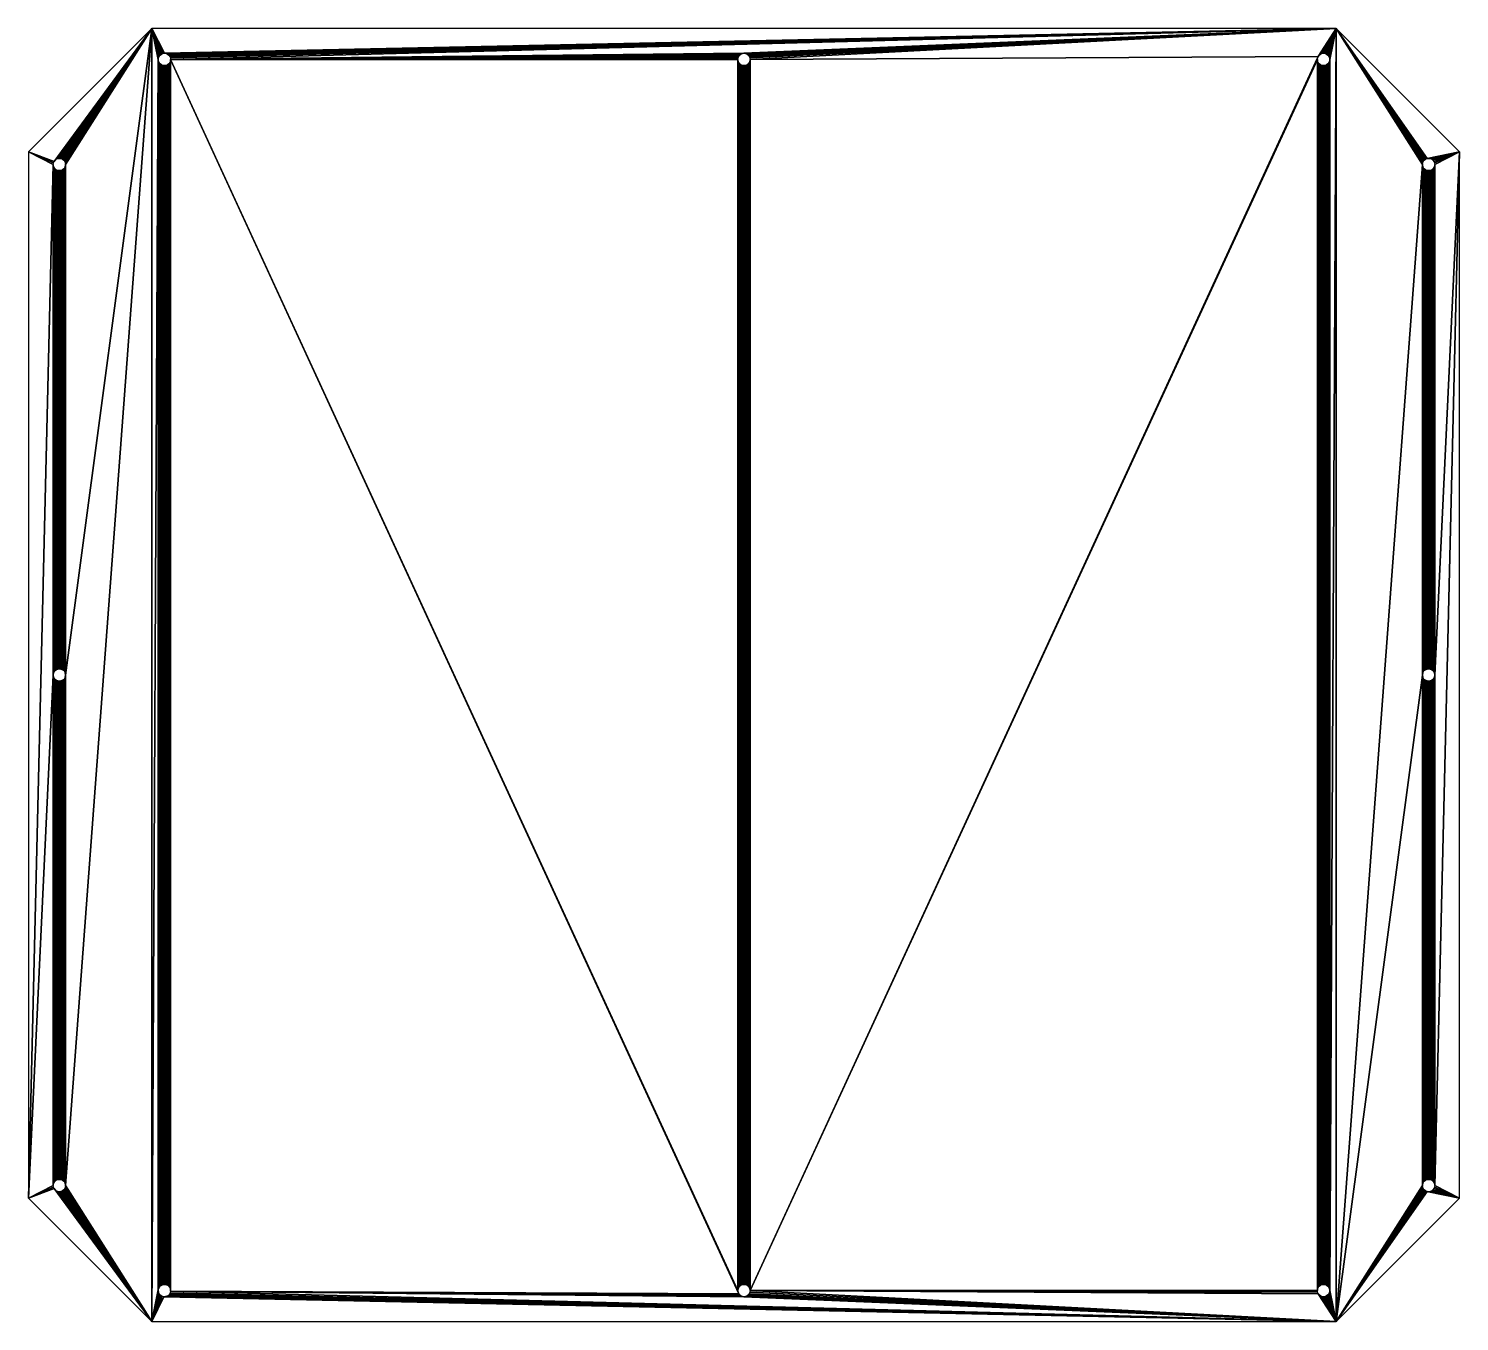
# Model space of a CAD drawing. Header units: metres. Extents: x 222 to 687, y -45 to 375.
import ezdxf

# ---------------------------------------------------------------- set-up
doc = ezdxf.new("R2010")
doc.units = ezdxf.units.M

msp = doc.modelspace()

# ---------------------------------------------------------------- meshes
at = {"layer": 'Layer0'}
mesh = msp.add_polyface(dxfattribs=at)
corners = [(262, -45.32, 52.38), (264.15, -35.12, 52.38), (264.14, 364.68, 52.37), (230, 164.68, 52.37), (222, -5.32, 52.38), (230, -1.18, 52.38), (230.07, -1.69, 52.38), (230.27, -2.18, 52.38), (230.59, -2.59, 52.38), (231, -2.91, 52.38), (231.48, -3.11, 52.38), (232, -3.18, 52.38), (232.52, -3.11, 52.38), (233, -2.91, 52.38), (233.41, -2.59, 52.38), (233.73, -2.18, 52.38), (233.93, -1.69, 52.38), (234, -1.18, 52.38), (262, 374.68, 52.37), (230.07, 164.16, 52.37), (230.07, -0.66, 52.38), (230.27, 163.68, 52.37), (230.27, -0.18, 52.38), (230.59, 163.27, 52.37), (230.59, 0.24, 52.38), (231, 162.95, 52.37), (231, 0.56, 52.38), (231.48, 162.75, 52.37), (231.48, 0.76, 52.38), (232, 162.68, 52.37), (232, 0.82, 52.38), (232.52, 162.75, 52.37), (232.52, 0.76, 52.38), (233, 162.95, 52.37), (233, 0.56, 52.38), (233.41, 163.27, 52.37), (233.41, 0.24, 52.38), (233.73, 163.68, 52.37), (233.73, -0.18, 52.38), (233.93, 164.16, 52.37), (233.93, -0.66, 52.38), (234, 164.68, 52.37)]
mesh.append_faces([[corners[k] for k in face] for face in [(5, 4, 6), (6, 4, 7), (7, 0, 8), (8, 0, 9), (9, 0, 10), (10, 0, 11), (11, 0, 12), (12, 0, 13), (13, 0, 14), (14, 0, 15), (15, 0, 16), (16, 0, 17), (19, 20, 21), (21, 22, 23), (23, 24, 25), (25, 26, 27), (27, 28, 29), (29, 30, 31), (31, 32, 33), (33, 34, 35), (35, 36, 37), (37, 38, 39), (39, 40, 41)]], dxfattribs={"vtx0": -1, "vtx1": -1})
mesh.append_faces([[corners[k] for k in face] for face in [(0, 1, 2), (3, 4, 5), (17, 0, 18)]], dxfattribs={"vtx0": -1, "vtx1": -1, "vtx2": -1})
mesh.append_faces([[corners[k] for k in face] for face in [(7, 4, 0), (5, 19, 3), (19, 5, 20), (21, 20, 22), (23, 22, 24), (25, 24, 26), (27, 26, 28), (29, 28, 30), (31, 30, 32), (33, 32, 34), (35, 34, 36), (37, 36, 38), (39, 38, 40), (41, 40, 17)]], dxfattribs={"vtx0": -1, "vtx2": -1})
mesh = msp.add_polyface(dxfattribs=at)
corners = [(222, -5.32, 52.38), (230, 164.68, 52.37), (230, 330.54, 52.37), (230.07, 330.02, 52.37), (230.07, 165.2, 52.37), (230.27, 329.54, 52.37), (230.27, 165.68, 52.37), (230.59, 329.13, 52.37), (230.59, 166.1, 52.37), (231, 328.81, 52.37), (231, 166.41, 52.37), (231.48, 328.61, 52.37), (231.48, 166.61, 52.37), (232, 328.54, 52.37), (232, 166.68, 52.37), (232.52, 328.61, 52.37), (232.52, 166.61, 52.37), (233, 328.81, 52.37), (233, 166.41, 52.37), (233.41, 329.13, 52.37), (233.41, 166.1, 52.37), (233.73, 329.54, 52.37), (233.73, 165.68, 52.37), (233.93, 330.02, 52.37), (233.93, 165.2, 52.37), (234, 330.54, 52.37), (234, 164.68, 52.37), (222, 334.68, 52.37), (230.27, 331.54, 52.37), (262, 374.68, 52.37), (230.07, 331.06, 52.37), (230.59, 331.95, 52.37), (231, 332.27, 52.37), (231.48, 332.47, 52.37), (232, 332.54, 52.37), (232.52, 332.47, 52.37), (233, 332.27, 52.37), (233.41, 331.95, 52.37), (233.73, 331.54, 52.37), (233.93, 331.06, 52.37)]
mesh.append_faces([[corners[k] for k in face] for face in [(3, 4, 5), (5, 6, 7), (7, 8, 9), (9, 10, 11), (11, 12, 13), (13, 14, 15), (15, 16, 17), (17, 18, 19), (19, 20, 21), (21, 22, 23), (23, 24, 25), (27, 28, 29), (28, 27, 30), (30, 27, 2)]], dxfattribs={"vtx0": -1, "vtx1": -1})
mesh.append_faces([[corners[k] for k in face] for face in [(0, 1, 2), (29, 25, 26)]], dxfattribs={"vtx0": -1, "vtx1": -1, "vtx2": -1})
mesh.append_faces([[corners[k] for k in face] for face in [(1, 3, 2), (3, 1, 4), (5, 4, 6), (7, 6, 8), (9, 8, 10), (11, 10, 12), (13, 12, 14), (15, 14, 16), (17, 16, 18), (19, 18, 20), (21, 20, 22), (23, 22, 24), (25, 24, 26), (2, 27, 0), (29, 28, 31), (29, 31, 32), (29, 32, 33), (29, 33, 34), (29, 34, 35), (29, 35, 36), (29, 36, 37), (29, 37, 38), (29, 38, 39), (29, 39, 25)]], dxfattribs={"vtx0": -1, "vtx2": -1})
mesh = msp.add_polyface(dxfattribs=at)
corners = [(268.14, 364.68, 52.37), (452.5, -35.32, 52.38), (452.5, 364.68, 52.37), (262, 374.68, 52.37), (262, -45.32, 52.38), (264.14, 364.68, 52.37), (264.21, 365.2, 52.37), (264.41, 365.68, 52.37), (264.73, 366.1, 52.37), (265.14, 366.41, 52.37), (265.62, 366.61, 52.37), (266.14, 366.68, 52.37), (647, 374.68, 52.37), (266.66, 366.61, 52.37), (267.14, 366.41, 52.37), (267.56, 366.1, 52.37), (267.87, 365.68, 52.37), (268.07, 365.2, 52.37), (454.5, 366.68, 52.37), (453.98, 366.61, 52.37), (453.5, 366.41, 52.37), (453.09, 366.1, 52.37), (452.77, 365.68, 52.37), (452.57, 365.2, 52.37), (452.57, 364.16, 52.37), (452.57, -34.8, 52.38), (452.77, 363.68, 52.37), (452.77, -34.32, 52.38), (453.09, 363.27, 52.37), (453.09, -33.9, 52.38), (453.5, 362.95, 52.37), (453.5, -33.59, 52.38), (453.98, 362.75, 52.37), (453.98, -33.39, 52.38), (454.5, 362.68, 52.37), (234, 164.68, 52.37), (234, -1.18, 52.38), (264.15, -35.12, 52.38), (264.21, 364.16, 52.37), (264.27, -34.61, 52.38), (264.41, 363.68, 52.37), (264.52, -34.15, 52.38), (264.73, 363.27, 52.37), (264.74, -33.91, 52.38), (265.14, 362.95, 52.37), (265.32, -33.5, 52.38), (265.62, 362.75, 52.37), (265.82, -33.34, 52.38), (266.14, 362.68, 52.37), (266.34, -33.33, 52.38), (266.66, 362.75, 52.37), (266.85, -33.45, 52.38), (267.14, 362.95, 52.37), (267.31, -33.69, 52.38), (267.56, 363.27, 52.37), (267.69, -34.05, 52.38), (267.87, 363.68, 52.37), (267.96, -34.49, 52.38), (268.07, 364.16, 52.37), (268.12, -34.99, 52.38)]
mesh.append_faces([[corners[k] for k in face] for face in [(3, 11, 12), (18, 0, 19), (19, 0, 20), (20, 0, 21), (21, 0, 22), (22, 0, 23), (23, 0, 2), (24, 25, 26), (26, 27, 28), (28, 29, 30), (30, 31, 32), (32, 33, 34), (38, 39, 40), (40, 41, 42), (42, 43, 44), (44, 45, 46), (46, 47, 48), (48, 49, 50), (50, 51, 52), (52, 53, 54), (54, 55, 56), (56, 57, 58), (58, 59, 0)]], dxfattribs={"vtx0": -1, "vtx1": -1})
mesh.append_faces([[corners[k] for k in face] for face in [(0, 1, 2), (3, 4, 5), (3, 35, 36)]], dxfattribs={"vtx0": -1, "vtx1": -1, "vtx2": -1})
mesh.append_faces([[corners[k] for k in face] for face in [(3, 5, 6), (3, 6, 7), (3, 7, 8), (3, 8, 9), (3, 9, 10), (3, 10, 11), (12, 11, 13), (12, 13, 14), (12, 14, 15), (12, 15, 16), (12, 16, 17), (12, 17, 0), (1, 24, 2), (37, 38, 5)]], dxfattribs={"vtx0": -1, "vtx2": -1})
mesh = msp.add_polyface(dxfattribs=at)
corners = [(268.13, -35.51, 52.38), (647, -45.32, 52.38), (454.5, -37.32, 52.38), (455.02, -37.25, 52.38), (455.5, -37.05, 52.38), (455.91, -36.73, 52.38), (456.23, -36.32, 52.38), (456.43, -35.84, 52.38), (456.5, -35.32, 52.38), (641.13, -36.32, 52.38), (640.93, -35.84, 52.38), (640.86, -35.32, 52.38), (640.86, 364.68, 52.37), (641.44, -36.73, 52.38), (641.86, -37.05, 52.38), (642.34, -37.25, 52.38), (642.86, -37.32, 52.38), (643.38, -37.25, 52.38), (643.86, -37.05, 52.38), (644.27, -36.73, 52.38), (644.59, -36.32, 52.38), (644.79, -35.84, 52.38), (644.86, -35.32, 52.38), (647, 374.68, 52.37), (640.93, 364.16, 52.37), (640.93, -34.8, 52.38), (641.13, 363.68, 52.37), (641.13, -34.32, 52.38), (641.44, 363.27, 52.37), (641.44, -33.9, 52.38), (641.86, 362.95, 52.37), (641.86, -33.59, 52.38), (642.34, 362.75, 52.37), (642.34, -33.39, 52.38), (642.86, 362.68, 52.37), (642.86, -33.32, 52.38), (643.38, 362.75, 52.37), (643.38, -33.39, 52.38), (643.86, 362.95, 52.37), (643.86, -33.59, 52.38), (644.27, 363.27, 52.37), (644.27, -33.9, 52.38), (644.59, 363.68, 52.37), (644.59, -34.32, 52.38), (644.79, 364.16, 52.37), (644.79, -34.8, 52.38), (644.86, 364.68, 52.37), (455.02, 362.75, 52.37), (454.5, -33.32, 52.38), (455.02, -33.39, 52.38), (455.5, 362.95, 52.37), (455.5, -33.59, 52.38), (455.91, 363.27, 52.37), (455.91, -33.9, 52.38), (456.23, 363.68, 52.37), (456.23, -34.32, 52.38), (456.43, 364.16, 52.37), (456.43, -34.8, 52.38), (456.5, 364.68, 52.37)]
mesh.append_faces([[corners[k] for k in face] for face in [(2, 1, 3), (3, 1, 4), (4, 1, 5), (5, 1, 6), (6, 1, 7), (7, 1, 8), (9, 1, 13), (13, 1, 14), (14, 1, 15), (15, 1, 16), (16, 1, 17), (17, 1, 18), (18, 1, 19), (19, 1, 20), (20, 1, 21), (21, 1, 22)]], dxfattribs={"vtx0": -1, "vtx1": -1})
mesh.append_faces([[corners[k] for k in face] for face in [(0, 1, 2), (8, 1, 9), (8, 11, 12), (22, 1, 23)]], dxfattribs={"vtx0": -1, "vtx1": -1, "vtx2": -1})
mesh.append_faces([[corners[k] for k in face] for face in [(8, 9, 10), (8, 10, 11), (24, 11, 25), (26, 25, 27), (28, 27, 29), (30, 29, 31), (32, 31, 33), (34, 33, 35), (36, 35, 37), (38, 37, 39), (40, 39, 41), (42, 41, 43), (44, 43, 45), (46, 45, 22), (47, 48, 49), (50, 49, 51), (52, 51, 53), (54, 53, 55), (56, 55, 57), (58, 57, 8)]], dxfattribs={"vtx0": -1, "vtx2": -1})
mesh = msp.add_polyface(dxfattribs=at)
corners = [(640.86, -35.32, 52.38), (640.93, 364.16, 52.37), (640.86, 364.68, 52.37), (640.93, -34.8, 52.38), (641.13, 363.68, 52.37), (641.13, -34.32, 52.38), (641.44, 363.27, 52.37), (641.44, -33.9, 52.38), (641.86, 362.95, 52.37), (641.86, -33.59, 52.38), (642.34, 362.75, 52.37), (642.34, -33.39, 52.38), (642.86, 362.68, 52.37), (642.86, -33.32, 52.38), (643.38, 362.75, 52.37), (643.38, -33.39, 52.38), (643.86, 362.95, 52.37), (643.86, -33.59, 52.38), (644.27, 363.27, 52.37), (644.27, -33.9, 52.38), (644.59, 363.68, 52.37), (644.59, -34.32, 52.38), (644.79, 364.16, 52.37), (644.79, -34.8, 52.38), (644.86, 364.68, 52.37), (647, 374.68, 52.37), (268.14, 364.68, 52.37), (454.5, 366.68, 52.37), (455.02, 366.61, 52.37), (455.5, 366.41, 52.37), (455.91, 366.1, 52.37), (456.23, 365.68, 52.37), (456.43, 365.2, 52.37), (456.5, 364.68, 52.37), (641.13, 365.68, 52.37), (456.5, -35.32, 52.38), (640.93, 365.2, 52.37), (641.44, 366.1, 52.37), (641.86, 366.41, 52.37), (642.34, 366.61, 52.37), (642.86, 366.68, 52.37), (643.38, 366.61, 52.37), (643.86, 366.41, 52.37), (644.27, 366.1, 52.37), (644.59, 365.68, 52.37), (644.79, 365.2, 52.37), (644.86, -35.32, 52.38), (454.5, 362.68, 52.37), (454.5, -33.32, 52.38), (455.02, 362.75, 52.37), (455.02, -33.39, 52.38), (455.5, 362.95, 52.37), (455.5, -33.59, 52.38), (455.91, 363.27, 52.37), (455.91, -33.9, 52.38), (456.23, 363.68, 52.37), (456.23, -34.32, 52.38), (456.43, 364.16, 52.37), (456.43, -34.8, 52.38)]
mesh.append_faces([[corners[k] for k in face] for face in [(1, 3, 4), (4, 5, 6), (6, 7, 8), (8, 9, 10), (10, 11, 12), (12, 13, 14), (14, 15, 16), (16, 17, 18), (18, 19, 20), (20, 21, 22), (22, 23, 24), (34, 35, 36), (36, 35, 2), (47, 48, 49), (49, 50, 51), (51, 52, 53), (53, 54, 55), (55, 56, 57), (57, 58, 33)]], dxfattribs={"vtx0": -1, "vtx1": -1})
mesh.append_faces([[corners[k] for k in face] for face in [(25, 26, 27), (25, 33, 34), (34, 33, 35), (25, 24, 46)]], dxfattribs={"vtx0": -1, "vtx1": -1, "vtx2": -1})
mesh.append_faces([[corners[k] for k in face] for face in [(0, 1, 2), (25, 27, 28), (25, 28, 29), (25, 29, 30), (25, 30, 31), (25, 31, 32), (25, 32, 33), (25, 34, 37), (25, 37, 38), (25, 38, 39), (25, 39, 40), (25, 40, 41), (25, 41, 42), (25, 42, 43), (25, 43, 44), (25, 44, 45), (25, 45, 24)]], dxfattribs={"vtx0": -1, "vtx2": -1})
mesh = msp.add_polyface(dxfattribs=at)
corners = [(675, 164.68, 52.37), (675.07, 330.02, 52.37), (675, 330.54, 52.37), (675.07, 165.2, 52.37), (675.27, 329.54, 52.37), (675.27, 165.68, 52.37), (675.59, 329.13, 52.37), (675.59, 166.1, 52.37), (676, 328.81, 52.37), (676, 166.41, 52.37), (676.48, 328.61, 52.37), (676.48, 166.61, 52.37), (677, 328.54, 52.37), (677, 166.68, 52.37), (677.52, 328.61, 52.37), (677.52, 166.61, 52.37), (678, 328.81, 52.37), (678, 166.41, 52.37), (678.41, 329.13, 52.37), (678.41, 166.1, 52.37), (678.73, 329.54, 52.37), (678.73, 165.68, 52.37), (678.93, 330.02, 52.37), (678.93, 165.2, 52.37), (679, 330.54, 52.37), (679, 164.68, 52.37), (647, 374.68, 52.37), (647, -45.32, 52.38), (675.07, 331.06, 52.37), (675.27, 331.54, 52.37), (675.59, 331.95, 52.37), (676, 332.27, 52.37), (676.48, 332.47, 52.37), (687, 334.68, 52.37), (677, 332.54, 52.37), (677.52, 332.47, 52.37), (678, 332.27, 52.37), (678.41, 331.95, 52.37), (678.73, 331.54, 52.37), (678.93, 331.06, 52.37), (679, -1.18, 52.38)]
mesh.append_faces([[corners[k] for k in face] for face in [(1, 3, 4), (4, 5, 6), (6, 7, 8), (8, 9, 10), (10, 11, 12), (12, 13, 14), (14, 15, 16), (16, 17, 18), (18, 19, 20), (20, 21, 22), (22, 23, 24), (26, 32, 33)]], dxfattribs={"vtx0": -1, "vtx1": -1})
mesh.append_faces([[corners[k] for k in face] for face in [(26, 27, 2), (33, 24, 25), (33, 25, 40)]], dxfattribs={"vtx0": -1, "vtx1": -1, "vtx2": -1})
mesh.append_faces([[corners[k] for k in face] for face in [(0, 1, 2), (1, 0, 3), (4, 3, 5), (6, 5, 7), (8, 7, 9), (10, 9, 11), (12, 11, 13), (14, 13, 15), (16, 15, 17), (18, 17, 19), (20, 19, 21), (22, 21, 23), (24, 23, 25), (26, 2, 28), (26, 28, 29), (26, 29, 30), (26, 30, 31), (26, 31, 32), (33, 32, 34), (33, 34, 35), (33, 35, 36), (33, 36, 37), (33, 37, 38), (33, 38, 39), (33, 39, 24)]], dxfattribs={"vtx0": -1, "vtx2": -1})
mesh = msp.add_polyface(dxfattribs=at)
corners = [(264.15, -35.12, 52.38), (262, -45.32, 52.38), (264.17, -35.64, 52.38), (264.32, -36.14, 52.38), (264.6, -36.59, 52.38), (264.98, -36.94, 52.38), (265.44, -37.19, 52.38), (265.95, -37.31, 52.38), (647, -45.32, 52.38), (266.47, -37.29, 52.38), (266.97, -37.14, 52.38), (267.41, -36.86, 52.38), (267.77, -36.48, 52.38), (268.01, -36.02, 52.38), (268.13, -35.51, 52.38), (454.5, -37.32, 52.38), (453.98, -37.25, 52.38), (453.5, -37.05, 52.38), (453.09, -36.73, 52.38), (452.77, -36.32, 52.38), (268.14, 364.68, 52.37), (452.57, -35.84, 52.38), (452.5, -35.32, 52.38), (452.57, 364.16, 52.37), (452.57, -34.8, 52.38), (452.77, 363.68, 52.37), (452.77, -34.32, 52.38), (453.09, 363.27, 52.37), (453.09, -33.9, 52.38), (453.5, 362.95, 52.37), (453.5, -33.59, 52.38), (453.98, 362.75, 52.37), (453.98, -33.39, 52.38), (454.5, 362.68, 52.37), (454.5, -33.32, 52.38), (264.21, 364.16, 52.37), (264.27, -34.61, 52.38), (264.41, 363.68, 52.37), (264.52, -34.15, 52.38), (264.73, 363.27, 52.37), (264.74, -33.91, 52.38), (265.14, 362.95, 52.37), (264.87, -33.77, 52.38), (265.32, -33.5, 52.38), (265.62, 362.75, 52.37), (265.82, -33.34, 52.38), (266.14, 362.68, 52.37), (266.34, -33.33, 52.38), (266.66, 362.75, 52.37), (266.85, -33.45, 52.38), (267.14, 362.95, 52.37), (267.31, -33.69, 52.38), (267.56, 363.27, 52.37), (267.69, -34.05, 52.38), (267.87, 363.68, 52.37), (267.96, -34.49, 52.38), (268.07, 364.16, 52.37), (268.12, -34.99, 52.38), (268.13, -35.32, 52.38)]
mesh.append_faces([[corners[k] for k in face] for face in [(0, 1, 2), (2, 1, 3), (3, 1, 4), (4, 1, 5), (5, 1, 6), (6, 1, 7), (7, 8, 9), (9, 8, 10), (10, 8, 11), (11, 8, 12), (12, 8, 13), (13, 8, 14)]], dxfattribs={"vtx0": -1, "vtx1": -1})
mesh.append_faces([[corners[k] for k in face] for face in [(14, 19, 20)]], dxfattribs={"vtx0": -1, "vtx1": -1, "vtx2": -1})
mesh.append_faces([[corners[k] for k in face] for face in [(7, 1, 8), (14, 15, 16), (14, 16, 17), (14, 17, 18), (14, 18, 19), (20, 19, 21), (20, 21, 22), (23, 22, 24), (25, 24, 26), (27, 26, 28), (29, 28, 30), (31, 30, 32), (33, 32, 34), (35, 0, 36), (37, 36, 38), (39, 38, 40), (41, 40, 42), (41, 42, 43), (44, 43, 45), (46, 45, 47), (48, 47, 49), (50, 49, 51), (52, 51, 53), (54, 53, 55), (56, 55, 57), (20, 57, 58), (20, 58, 14)]], dxfattribs={"vtx0": -1, "vtx2": -1})
mesh = msp.add_polyface(dxfattribs=at)
corners = [(675, -1.18, 52.38), (675.07, 164.16, 52.37), (675, 164.68, 52.37), (675.07, -0.66, 52.38), (675.27, 163.68, 52.37), (675.27, -0.18, 52.38), (675.59, 163.27, 52.37), (675.59, 0.24, 52.38), (676, 162.95, 52.37), (676, 0.56, 52.38), (676.48, 162.75, 52.37), (676.48, 0.76, 52.38), (677, 162.68, 52.37), (677, 0.82, 52.38), (677.52, 162.75, 52.37), (677.52, 0.76, 52.38), (678, 162.95, 52.37), (678, 0.56, 52.38), (678.41, 163.27, 52.37), (678.41, 0.24, 52.38), (678.73, 163.68, 52.37), (678.73, -0.18, 52.38), (678.93, 164.16, 52.37), (678.93, -0.66, 52.38), (679, 164.68, 52.37), (679, -1.18, 52.38), (647, -45.32, 52.38), (675, 330.54, 52.37), (675.07, -1.69, 52.38), (675.27, -2.18, 52.38), (675.59, -2.59, 52.38), (676, -2.91, 52.38), (676.48, -3.11, 52.38), (687, -5.32, 52.38), (677, -3.18, 52.38), (677.52, -3.11, 52.38), (678, -2.91, 52.38), (678.41, -2.59, 52.38), (678.73, -2.18, 52.38), (678.93, -1.69, 52.38), (687, 334.68, 52.37)]
mesh.append_faces([[corners[k] for k in face] for face in [(1, 3, 4), (4, 5, 6), (6, 7, 8), (8, 9, 10), (10, 11, 12), (12, 13, 14), (14, 15, 16), (16, 17, 18), (18, 19, 20), (20, 21, 22), (22, 23, 24), (0, 26, 28), (28, 26, 29), (29, 26, 30), (30, 26, 31), (31, 26, 32), (32, 33, 34), (34, 33, 35), (35, 33, 36), (36, 33, 37), (37, 33, 38), (38, 33, 39), (39, 33, 25)]], dxfattribs={"vtx0": -1, "vtx1": -1})
mesh.append_faces([[corners[k] for k in face] for face in [(26, 2, 27), (2, 26, 0)]], dxfattribs={"vtx0": -1, "vtx1": -1, "vtx2": -1})
mesh.append_faces([[corners[k] for k in face] for face in [(0, 1, 2), (1, 0, 3), (4, 3, 5), (6, 5, 7), (8, 7, 9), (10, 9, 11), (12, 11, 13), (14, 13, 15), (16, 15, 17), (18, 17, 19), (20, 19, 21), (22, 21, 23), (24, 23, 25), (32, 26, 33), (25, 33, 40)]], dxfattribs={"vtx0": -1, "vtx2": -1})

doc.saveas('drawing.dxf')
